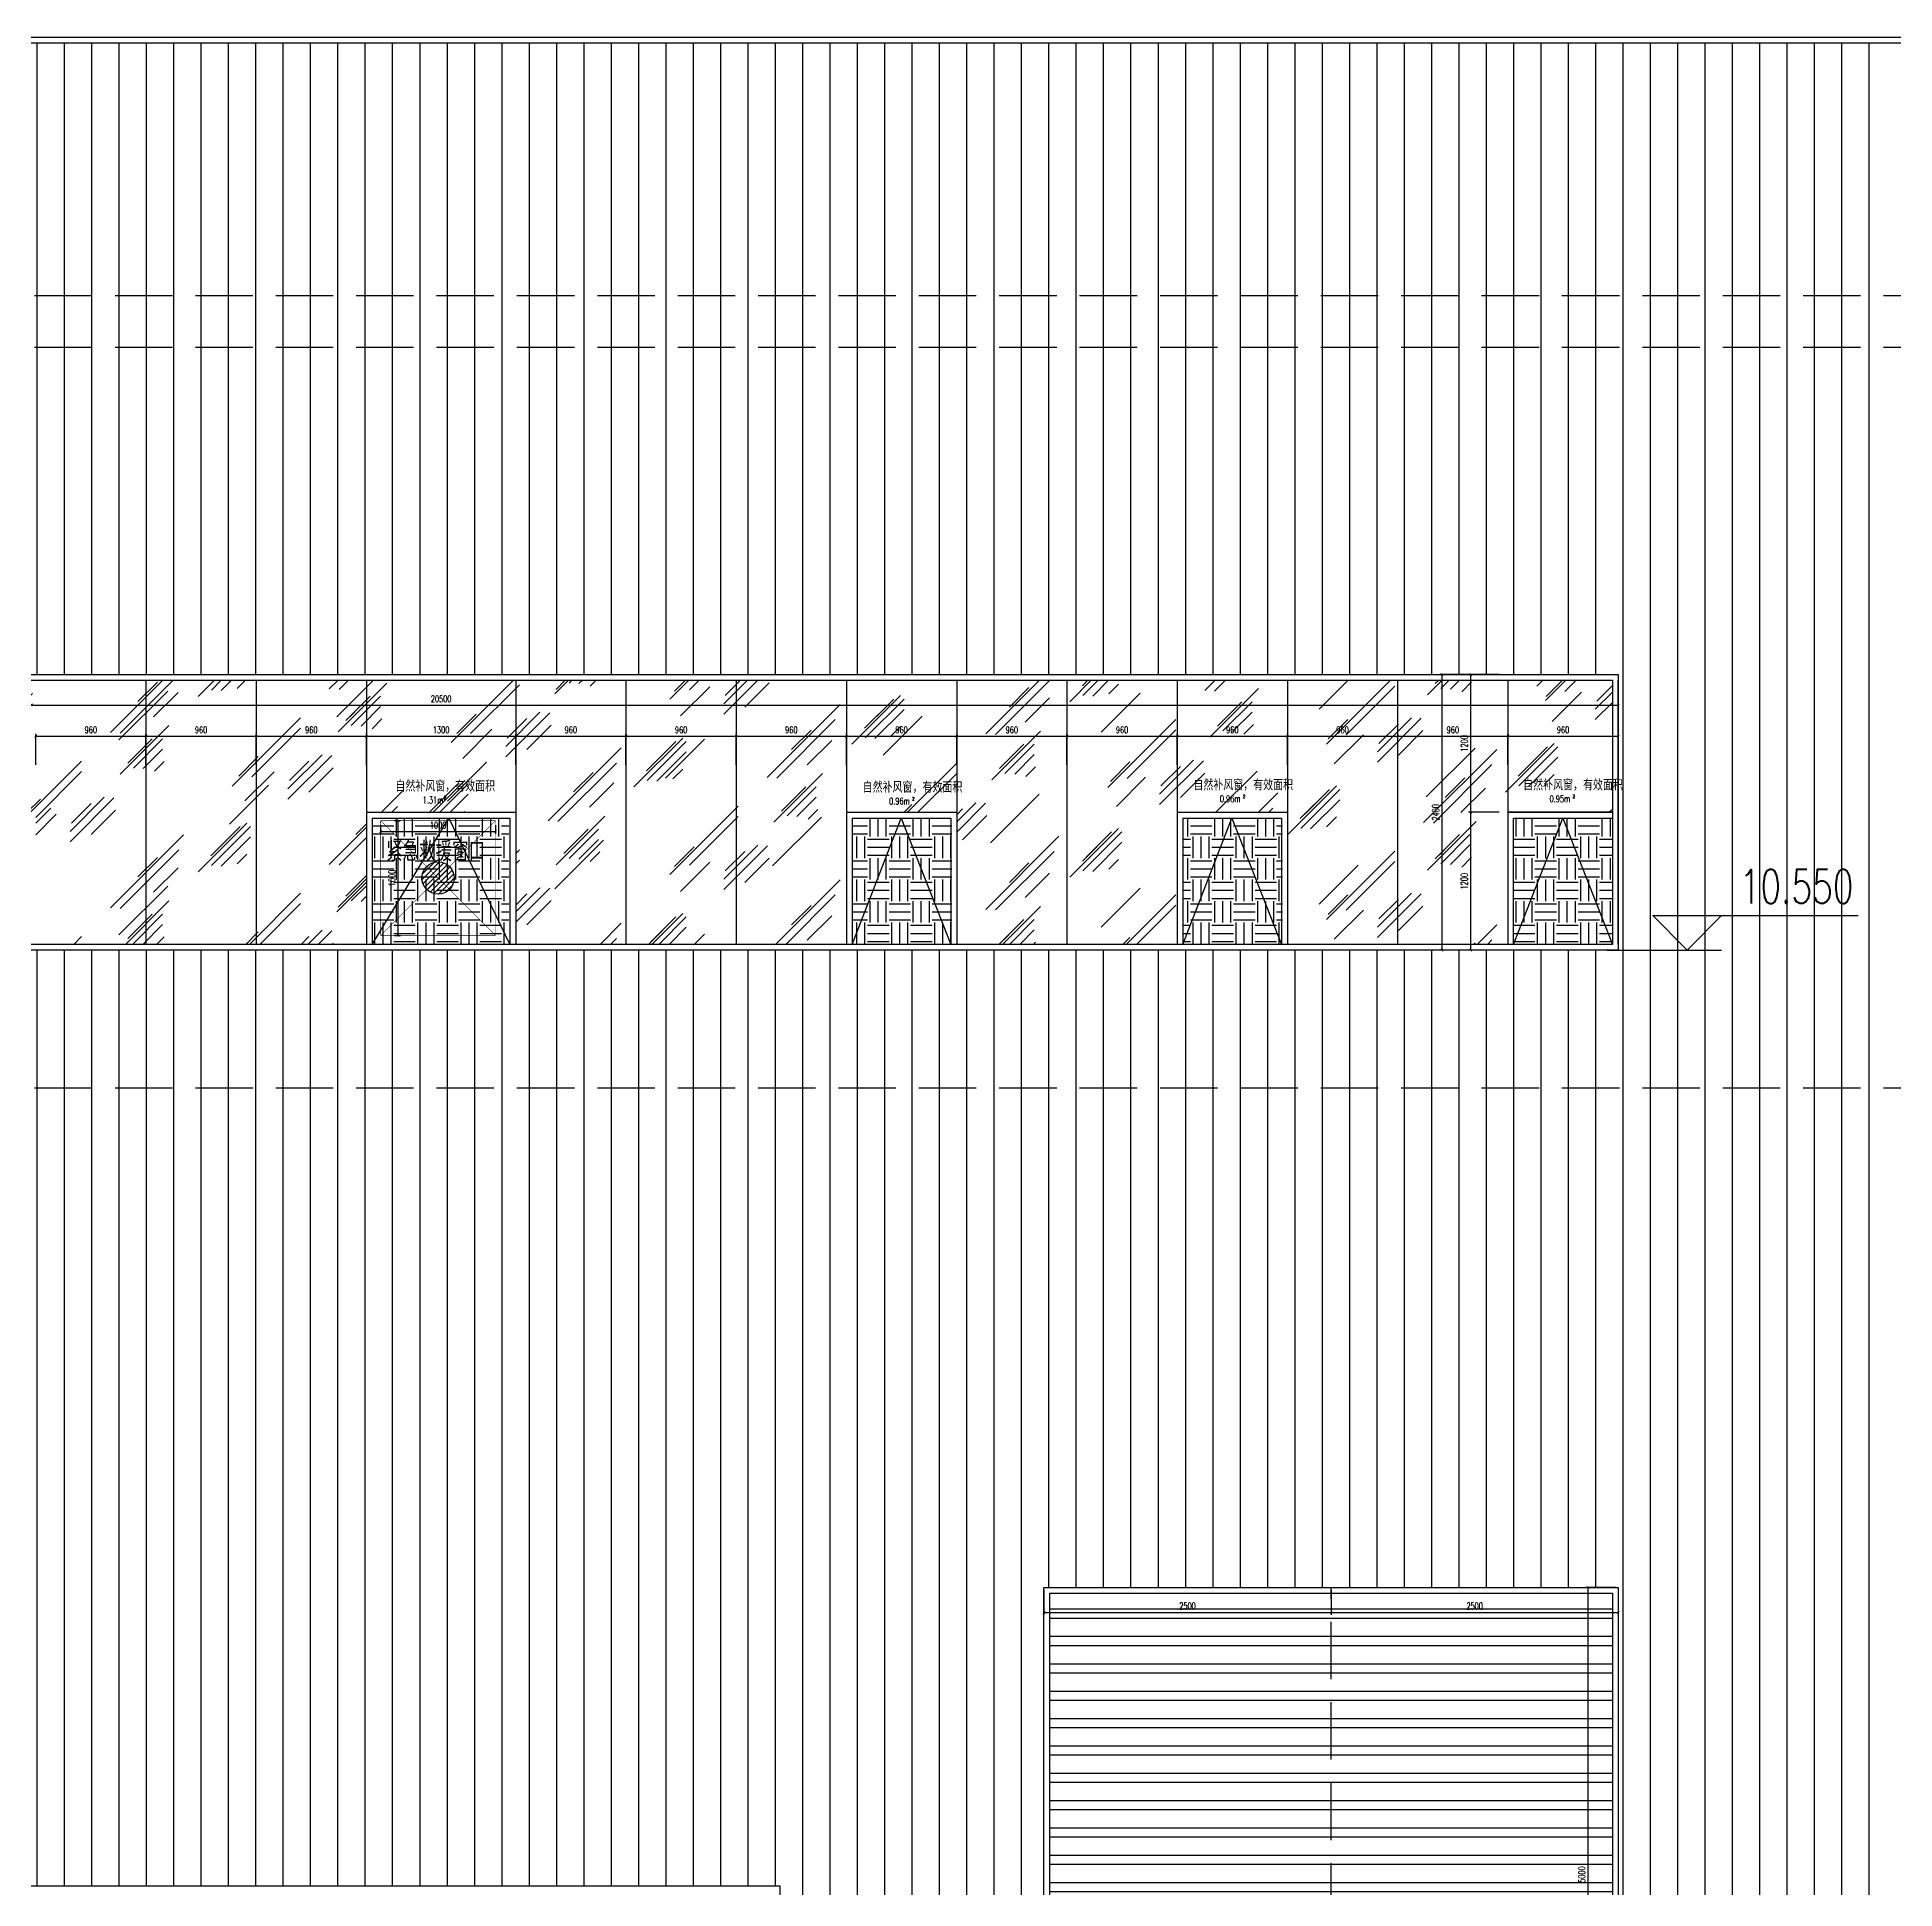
# Model space of a CAD drawing. Extents: x -2377130 to 293730, y -2 to 754590.
# Drawn here: x -203066 to -186890, y 519612 to 535737 of the extents above; entities that cross this region are included whole.
import ezdxf

# ---------------------------------------------------------------- set-up
doc = ezdxf.new("R2010")
doc.units = 0
doc.header["$LTSCALE"] = 1000
doc.header["$MEASUREMENT"] = 0
for name, pattern in [('__DASH', [0.35, 0.25, -0.1]), ('DASH', [0.35, 0.25, -0.1]), ('DOTE', [2.42, 2, -0.2, 0.02, -0.2])]:
    doc.linetypes.add(name, pattern=pattern)
doc.layers.get('Defpoints').update_dxf_attribs({"color": 210})
for name, color, linetype in [('A-AXIS-DOTE', 14, 'DOTE'), ('A-HATCH-2', 251, 'Continuous'), ('A-LIN-V', 9, 'Continuous'), ('A-WINDOW', 140, 'Continuous'), ('A-云线', 50, 'Continuous'), ('A-门窗表显示尺寸', 160, 'Continuous'), ('DIM_ELEV', 3, 'Continuous'), ('PUB_TEXT', 7, 'Continuous'), ('SPACE_HATCH', 8, 'Continuous'), ('参考线', 8, 'Continuous')]:
    doc.layers.add(name, color=color, linetype=linetype)
doc.layers.add('A-WALL-HATCH', color=8, linetype='Continuous', lineweight=13)
doc.layers.add('A-加建区域', color=47, linetype='Continuous', plot=False)
doc.styles.add('_TCH_DIM', font='SIMPLEX', dxfattribs={"bigfont": 'GBCBIG'})
doc.styles.add('_TCH_DIM_T3', font='SIMPLEX', dxfattribs={"width": 0.705882, "bigfont": 'GBCBIG'})
doc.styles.add('_TCH_SPACE', font='SIMPLEX', dxfattribs={"height": 5, "bigfont": 'GBCBIG'})
doc.styles.add('A-DIM_T3', font='SIMPLEX', dxfattribs={"width": 0.705882, "bigfont": 'GBCBIG'})
doc.styles.add('STYLE1', font='')
doc.styles.get('STYLE1').set_extended_font_data('SimSun')
doc.dimstyles.new('_TCH_ARCH&&20', dxfattribs={"dimtxt": 59.5, "dimasz": 20, "dimexe": 20, "dimexo": 20, "dimgap": 25.25, "dimtad": 1, "dimdec": 0, "dimzin": 0, "dimdsep": 46, "dimtxsty": '_TCH_DIM_T3', "dimblk": 'ARCHTICK', "dimcen": 0.09, "dimclrt": 7, "dimazin": 2, "dimtfac": 1, "dimtdec": 0, "dimtix": 1, "dimtmove": 2, "dimatfit": 3, "dimfxl": 0, "dimtolj": 1, "dimtzin": 0, "dimarcsym": 0})
doc.dimstyles.new('A-DIM&&20', dxfattribs={"dimtxt": 59.5, "dimasz": 20, "dimexe": 20, "dimexo": 20, "dimgap": 25.25, "dimtad": 1, "dimdec": 0, "dimzin": 0, "dimdsep": 46, "dimtxsty": 'A-DIM_T3', "dimblk": 'ARCHTICK', "dimcen": 0.09, "dimclrt": 7, "dimazin": 2, "dimtfac": 1, "dimtdec": 0, "dimtix": 1, "dimtmove": 2, "dimatfit": 3, "dimfxl": 0, "dimtolj": 1, "dimtzin": 0, "dimarcsym": 0})
pattern_1 = [(0, (-298398.66, 10550), (187.5, 187.5), [187.5, -187.5]), (0, (-298398.66, 10620.31), (187.5, 187.5), [187.5, -187.5]), (0, (-298398.66, 10690.63), (187.5, 187.5), [187.5, -187.5]), (90, (-298375.23, 10714.06), (-187.5, 187.5), [187.5, -187.5]), (90, (-298304.91, 10714.06), (-187.5, 187.5), [187.5, -187.5]), (90, (-298234.6, 10714.06), (-187.5, 187.5), [187.5, -187.5])]

# ---------------------------------------------------------------- blocks, each defined once
blk = doc.blocks.new('_ArchTick')
at = {"color": 0, "linetype": 'ByBlock', "const_width": 0.4}
blk.add_lwpolyline([(-0.5, -0.5), (0.5, 0.5)], dxfattribs=at)
blk = doc.blocks.new('*D1170')
at = {"layer": 'A-门窗表显示尺寸', "color": 0, "lineweight": -2}
for p, q in [((-191799, 522217), (-191799, 522000)), ((-189299, 522217), (-189299, 522000)), ((-191799, 522020), (-189299, 522020))]:
    blk.add_line(p, q, dxfattribs=at)
at = {"layer": 'Defpoints', "color": 0}
for p in [(-191799, 522237), (-189299, 522237), (-189299, 522020)]:
    blk.add_point(p, dxfattribs=at)
at = {"layer": 'A-门窗表显示尺寸', "color": 0, "lineweight": -2, "xscale": 20, "yscale": 20, "zscale": 20, "rotation": 180}
blk.add_blockref('_ArchTick', (-191799, 522020), dxfattribs=at)
at = {"layer": 'A-门窗表显示尺寸', "color": 0, "lineweight": -2, "xscale": 20, "yscale": 20, "zscale": 20}
blk.add_blockref('_ArchTick', (-189299, 522020), dxfattribs=at)
at = {"layer": 'A-门窗表显示尺寸', "color": 7, "insert": (-190549, 522075), "char_height": 59.5, "attachment_point": 5, "style": 'A-DIM_T3'}
blk.add_mtext('\\A1;2500', dxfattribs=at)
blk = doc.blocks.new('*D1171')
at = {"layer": 'A-门窗表显示尺寸', "color": 0, "lineweight": -2}
for p, q in [((-194299, 522217), (-194299, 522000)), ((-191799, 522217), (-191799, 522000)), ((-194299, 522020), (-191799, 522020))]:
    blk.add_line(p, q, dxfattribs=at)
at = {"layer": 'Defpoints', "color": 0}
for p in [(-194299, 522237), (-191799, 522237), (-191799, 522020)]:
    blk.add_point(p, dxfattribs=at)
at = {"layer": 'A-门窗表显示尺寸', "color": 0, "lineweight": -2, "xscale": 20, "yscale": 20, "zscale": 20, "rotation": 180}
blk.add_blockref('_ArchTick', (-194299, 522020), dxfattribs=at)
at = {"layer": 'A-门窗表显示尺寸', "color": 0, "lineweight": -2, "xscale": 20, "yscale": 20, "zscale": 20}
blk.add_blockref('_ArchTick', (-191799, 522020), dxfattribs=at)
at = {"layer": 'A-门窗表显示尺寸', "color": 7, "insert": (-193049, 522075), "char_height": 59.5, "attachment_point": 5, "style": 'A-DIM_T3'}
blk.add_mtext('\\A1;2500', dxfattribs=at)
blk = doc.blocks.new('*D1172')
at = {"layer": 'A-门窗表显示尺寸', "color": 0, "lineweight": -2}
for p, q in [((-189319, 522237), (-189580, 522237)), ((-189560, 517237), (-189560, 522237)), ((-189319, 517237), (-189580, 517237))]:
    blk.add_line(p, q, dxfattribs=at)
at = {"layer": 'Defpoints', "color": 0}
for p in [(-189560, 522237), (-189299, 522237), (-189299, 517237)]:
    blk.add_point(p, dxfattribs=at)
at = {"layer": 'A-门窗表显示尺寸', "color": 0, "lineweight": -2, "xscale": 20, "yscale": 20, "zscale": 20}
for p, rotation in [((-189560, 522237), 90), ((-189560, 517237), 270)]:
    blk.add_blockref('_ArchTick', p, dxfattribs=dict(at, rotation=rotation))
at = {"layer": 'A-门窗表显示尺寸', "color": 7, "insert": (-189615, 519737), "char_height": 59.5, "attachment_point": 5, "rotation": 90, "style": 'A-DIM_T3'}
blk.add_mtext('\\A1;5000', dxfattribs=at)
blk = doc.blocks.new('*D388')
at = {"layer": 'A-加建区域', "color": 0, "lineweight": -2}
for p, q in [((-213333, 538419), (-213333, 538345)), ((-213333, 538365), (-212333, 538365)), ((-212333, 538419), (-212333, 538345))]:
    blk.add_line(p, q, dxfattribs=at)
at = {"layer": 'Defpoints', "color": 0}
for p in [(-213333, 538439), (-212333, 538439), (-212333, 538365)]:
    blk.add_point(p, dxfattribs=at)
at = {"layer": 'A-加建区域', "color": 0, "lineweight": -2, "xscale": 20, "yscale": 20, "zscale": 20, "rotation": 180}
blk.add_blockref('_ArchTick', (-213333, 538365), dxfattribs=at)
at = {"layer": 'A-加建区域', "color": 0, "lineweight": -2, "xscale": 20, "yscale": 20, "zscale": 20}
blk.add_blockref('_ArchTick', (-212333, 538365), dxfattribs=at)
at = {"layer": 'A-加建区域', "color": 7, "insert": (-212833, 538420), "char_height": 59.5, "attachment_point": 5, "style": '_TCH_DIM_T3'}
blk.add_mtext('\\A1;1000', dxfattribs=at)
blk = doc.blocks.new('*D389')
at = {"layer": 'A-加建区域', "color": 0, "lineweight": -2}
for p, q in [((-213211, 538460), (-213160, 538460)), ((-213180, 537460), (-213180, 538460)), ((-213211, 537460), (-213160, 537460))]:
    blk.add_line(p, q, dxfattribs=at)
at = {"layer": 'Defpoints', "color": 0}
for p in [(-213231, 538460), (-213180, 538460), (-213231, 537460)]:
    blk.add_point(p, dxfattribs=at)
at = {"layer": 'A-加建区域', "color": 0, "lineweight": -2, "xscale": 20, "yscale": 20, "zscale": 20}
for p, rotation in [((-213180, 538460), 90), ((-213180, 537460), 270)]:
    blk.add_blockref('_ArchTick', p, dxfattribs=dict(at, rotation=rotation))
at = {"layer": 'A-加建区域', "color": 7, "insert": (-213235, 537960), "char_height": 59.5, "attachment_point": 5, "rotation": 90, "style": '_TCH_DIM_T3'}
blk.add_mtext('\\A1;1000', dxfattribs=at)
blk = doc.blocks.new('*D1356')
at = {"layer": 'A-门窗表显示尺寸', "color": 0, "lineweight": -2}
for p, q in [((-209799, 529673), (-209799, 529940)), ((-209799, 529920), (-189299, 529920)), ((-189299, 529673), (-189299, 529940))]:
    blk.add_line(p, q, dxfattribs=at)
at = {"layer": 'Defpoints', "color": 0}
for p in [(-189299, 529920), (-209799, 529653), (-189299, 529653)]:
    blk.add_point(p, dxfattribs=at)
at = {"layer": 'A-门窗表显示尺寸', "color": 0, "lineweight": -2, "xscale": 20, "yscale": 20, "zscale": 20, "rotation": 180}
blk.add_blockref('_ArchTick', (-209799, 529920), dxfattribs=at)
at = {"layer": 'A-门窗表显示尺寸', "color": 0, "lineweight": -2, "xscale": 20, "yscale": 20, "zscale": 20}
blk.add_blockref('_ArchTick', (-189299, 529920), dxfattribs=at)
at = {"layer": 'A-门窗表显示尺寸', "color": 7, "insert": (-199549, 529975), "char_height": 59.5, "attachment_point": 5, "style": 'A-DIM_T3'}
blk.add_mtext('\\A1;20500', dxfattribs=at)
blk = doc.blocks.new('*D1357')
at = {"layer": 'A-门窗表显示尺寸', "color": 0, "lineweight": -2}
for p, q in [((-190586, 530187), (-190853, 530187)), ((-190833, 527787), (-190833, 530187)), ((-190586, 527787), (-190853, 527787))]:
    blk.add_line(p, q, dxfattribs=at)
at = {"layer": 'Defpoints', "color": 0}
for p in [(-190833, 530187), (-190566, 530187), (-190566, 527787)]:
    blk.add_point(p, dxfattribs=at)
at = {"layer": 'A-门窗表显示尺寸', "color": 0, "lineweight": -2, "xscale": 20, "yscale": 20, "zscale": 20}
for p, rotation in [((-190833, 530187), 90), ((-190833, 527787), 270)]:
    blk.add_blockref('_ArchTick', p, dxfattribs=dict(at, rotation=rotation))
at = {"layer": 'A-门窗表显示尺寸', "color": 7, "insert": (-190888, 528987), "char_height": 59.5, "attachment_point": 5, "rotation": 90, "style": 'A-DIM_T3'}
blk.add_mtext('\\A1;2400', dxfattribs=at)
blk = doc.blocks.new('*D1358')
at = {"layer": 'A-门窗表显示尺寸', "color": 0, "lineweight": -2}
for p, q in [((-190259, 529400), (-190259, 529670)), ((-190259, 529650), (-189299, 529650)), ((-189299, 529400), (-189299, 529670))]:
    blk.add_line(p, q, dxfattribs=at)
at = {"layer": 'Defpoints', "color": 0}
for p in [(-189299, 529650), (-190259, 529380), (-189299, 529380)]:
    blk.add_point(p, dxfattribs=at)
at = {"layer": 'A-门窗表显示尺寸', "color": 0, "lineweight": -2, "xscale": 20, "yscale": 20, "zscale": 20, "rotation": 180}
blk.add_blockref('_ArchTick', (-190259, 529650), dxfattribs=at)
at = {"layer": 'A-门窗表显示尺寸', "color": 0, "lineweight": -2, "xscale": 20, "yscale": 20, "zscale": 20}
blk.add_blockref('_ArchTick', (-189299, 529650), dxfattribs=at)
at = {"layer": 'A-门窗表显示尺寸', "color": 7, "insert": (-189779, 529705), "char_height": 59.5, "attachment_point": 5, "style": 'A-DIM_T3'}
blk.add_mtext('\\A1;960', dxfattribs=at)
blk = doc.blocks.new('*D1359')
at = {"layer": 'A-门窗表显示尺寸', "color": 0, "lineweight": -2}
for p, q in [((-191219, 529400), (-191219, 529670)), ((-191219, 529650), (-190259, 529650)), ((-190259, 529400), (-190259, 529670))]:
    blk.add_line(p, q, dxfattribs=at)
at = {"layer": 'Defpoints', "color": 0}
for p in [(-190259, 529650), (-191219, 529380), (-190259, 529380)]:
    blk.add_point(p, dxfattribs=at)
at = {"layer": 'A-门窗表显示尺寸', "color": 0, "lineweight": -2, "xscale": 20, "yscale": 20, "zscale": 20, "rotation": 180}
blk.add_blockref('_ArchTick', (-191219, 529650), dxfattribs=at)
at = {"layer": 'A-门窗表显示尺寸', "color": 0, "lineweight": -2, "xscale": 20, "yscale": 20, "zscale": 20}
blk.add_blockref('_ArchTick', (-190259, 529650), dxfattribs=at)
at = {"layer": 'A-门窗表显示尺寸', "color": 7, "insert": (-190739, 529705), "char_height": 59.5, "attachment_point": 5, "style": 'A-DIM_T3'}
blk.add_mtext('\\A1;960', dxfattribs=at)
blk = doc.blocks.new('*D1372')
at = {"layer": 'A-门窗表显示尺寸', "color": 0, "lineweight": -2}
for p, q in [((-192179, 529400), (-192179, 529670)), ((-192179, 529650), (-191219, 529650)), ((-191219, 529400), (-191219, 529670))]:
    blk.add_line(p, q, dxfattribs=at)
at = {"layer": 'Defpoints', "color": 0}
for p in [(-191219, 529650), (-192179, 529380), (-191219, 529380)]:
    blk.add_point(p, dxfattribs=at)
at = {"layer": 'A-门窗表显示尺寸', "color": 0, "lineweight": -2, "xscale": 20, "yscale": 20, "zscale": 20, "rotation": 180}
blk.add_blockref('_ArchTick', (-192179, 529650), dxfattribs=at)
at = {"layer": 'A-门窗表显示尺寸', "color": 0, "lineweight": -2, "xscale": 20, "yscale": 20, "zscale": 20}
blk.add_blockref('_ArchTick', (-191219, 529650), dxfattribs=at)
at = {"layer": 'A-门窗表显示尺寸', "color": 7, "insert": (-191699, 529705), "char_height": 59.5, "attachment_point": 5, "style": 'A-DIM_T3'}
blk.add_mtext('\\A1;960', dxfattribs=at)
blk = doc.blocks.new('*D1373')
at = {"layer": 'A-门窗表显示尺寸', "color": 0, "lineweight": -2}
for p, q in [((-193139, 529400), (-193139, 529670)), ((-193139, 529650), (-192179, 529650)), ((-192179, 529400), (-192179, 529670))]:
    blk.add_line(p, q, dxfattribs=at)
at = {"layer": 'Defpoints', "color": 0}
for p in [(-192179, 529650), (-193139, 529380), (-192179, 529380)]:
    blk.add_point(p, dxfattribs=at)
at = {"layer": 'A-门窗表显示尺寸', "color": 0, "lineweight": -2, "xscale": 20, "yscale": 20, "zscale": 20, "rotation": 180}
blk.add_blockref('_ArchTick', (-193139, 529650), dxfattribs=at)
at = {"layer": 'A-门窗表显示尺寸', "color": 0, "lineweight": -2, "xscale": 20, "yscale": 20, "zscale": 20}
blk.add_blockref('_ArchTick', (-192179, 529650), dxfattribs=at)
at = {"layer": 'A-门窗表显示尺寸', "color": 7, "insert": (-192659, 529705), "char_height": 59.5, "attachment_point": 5, "style": 'A-DIM_T3'}
blk.add_mtext('\\A1;960', dxfattribs=at)
blk = doc.blocks.new('*D1374')
at = {"layer": 'A-门窗表显示尺寸', "color": 0, "lineweight": -2}
for p, q in [((-194099, 529400), (-194099, 529670)), ((-194099, 529650), (-193139, 529650)), ((-193139, 529400), (-193139, 529670))]:
    blk.add_line(p, q, dxfattribs=at)
at = {"layer": 'Defpoints', "color": 0}
for p in [(-193139, 529650), (-194099, 529380), (-193139, 529380)]:
    blk.add_point(p, dxfattribs=at)
at = {"layer": 'A-门窗表显示尺寸', "color": 0, "lineweight": -2, "xscale": 20, "yscale": 20, "zscale": 20, "rotation": 180}
blk.add_blockref('_ArchTick', (-194099, 529650), dxfattribs=at)
at = {"layer": 'A-门窗表显示尺寸', "color": 0, "lineweight": -2, "xscale": 20, "yscale": 20, "zscale": 20}
blk.add_blockref('_ArchTick', (-193139, 529650), dxfattribs=at)
at = {"layer": 'A-门窗表显示尺寸', "color": 7, "insert": (-193619, 529705), "char_height": 59.5, "attachment_point": 5, "style": 'A-DIM_T3'}
blk.add_mtext('\\A1;960', dxfattribs=at)
blk = doc.blocks.new('*D1375')
at = {"layer": 'A-门窗表显示尺寸', "color": 0, "lineweight": -2}
for p, q in [((-195059, 529400), (-195059, 529670)), ((-195059, 529650), (-194099, 529650)), ((-194099, 529400), (-194099, 529670))]:
    blk.add_line(p, q, dxfattribs=at)
at = {"layer": 'Defpoints', "color": 0}
for p in [(-194099, 529650), (-195059, 529380), (-194099, 529380)]:
    blk.add_point(p, dxfattribs=at)
at = {"layer": 'A-门窗表显示尺寸', "color": 0, "lineweight": -2, "xscale": 20, "yscale": 20, "zscale": 20, "rotation": 180}
blk.add_blockref('_ArchTick', (-195059, 529650), dxfattribs=at)
at = {"layer": 'A-门窗表显示尺寸', "color": 0, "lineweight": -2, "xscale": 20, "yscale": 20, "zscale": 20}
blk.add_blockref('_ArchTick', (-194099, 529650), dxfattribs=at)
at = {"layer": 'A-门窗表显示尺寸', "color": 7, "insert": (-194579, 529705), "char_height": 59.5, "attachment_point": 5, "style": 'A-DIM_T3'}
blk.add_mtext('\\A1;960', dxfattribs=at)
blk = doc.blocks.new('*D1376')
at = {"layer": 'A-门窗表显示尺寸', "color": 0, "lineweight": -2}
for p, q in [((-196019, 529400), (-196019, 529670)), ((-196019, 529650), (-195059, 529650)), ((-195059, 529400), (-195059, 529670))]:
    blk.add_line(p, q, dxfattribs=at)
at = {"layer": 'Defpoints', "color": 0}
for p in [(-195059, 529650), (-196019, 529380), (-195059, 529380)]:
    blk.add_point(p, dxfattribs=at)
at = {"layer": 'A-门窗表显示尺寸', "color": 0, "lineweight": -2, "xscale": 20, "yscale": 20, "zscale": 20, "rotation": 180}
blk.add_blockref('_ArchTick', (-196019, 529650), dxfattribs=at)
at = {"layer": 'A-门窗表显示尺寸', "color": 0, "lineweight": -2, "xscale": 20, "yscale": 20, "zscale": 20}
blk.add_blockref('_ArchTick', (-195059, 529650), dxfattribs=at)
at = {"layer": 'A-门窗表显示尺寸', "color": 7, "insert": (-195539, 529705), "char_height": 59.5, "attachment_point": 5, "style": 'A-DIM_T3'}
blk.add_mtext('\\A1;960', dxfattribs=at)
blk = doc.blocks.new('*D1377')
at = {"layer": 'A-门窗表显示尺寸', "color": 0, "lineweight": -2}
for p, q in [((-196979, 529400), (-196979, 529670)), ((-196979, 529650), (-196019, 529650)), ((-196019, 529400), (-196019, 529670))]:
    blk.add_line(p, q, dxfattribs=at)
at = {"layer": 'Defpoints', "color": 0}
for p in [(-196019, 529650), (-196979, 529380), (-196019, 529380)]:
    blk.add_point(p, dxfattribs=at)
at = {"layer": 'A-门窗表显示尺寸', "color": 0, "lineweight": -2, "xscale": 20, "yscale": 20, "zscale": 20, "rotation": 180}
blk.add_blockref('_ArchTick', (-196979, 529650), dxfattribs=at)
at = {"layer": 'A-门窗表显示尺寸', "color": 0, "lineweight": -2, "xscale": 20, "yscale": 20, "zscale": 20}
blk.add_blockref('_ArchTick', (-196019, 529650), dxfattribs=at)
at = {"layer": 'A-门窗表显示尺寸', "color": 7, "insert": (-196499, 529705), "char_height": 59.5, "attachment_point": 5, "style": 'A-DIM_T3'}
blk.add_mtext('\\A1;960', dxfattribs=at)
blk = doc.blocks.new('*D1378')
at = {"layer": 'A-门窗表显示尺寸', "color": 0, "lineweight": -2}
for p, q in [((-197939, 529400), (-197939, 529670)), ((-197939, 529650), (-196979, 529650)), ((-196979, 529400), (-196979, 529670))]:
    blk.add_line(p, q, dxfattribs=at)
at = {"layer": 'Defpoints', "color": 0}
for p in [(-196979, 529650), (-197939, 529380), (-196979, 529380)]:
    blk.add_point(p, dxfattribs=at)
at = {"layer": 'A-门窗表显示尺寸', "color": 0, "lineweight": -2, "xscale": 20, "yscale": 20, "zscale": 20, "rotation": 180}
blk.add_blockref('_ArchTick', (-197939, 529650), dxfattribs=at)
at = {"layer": 'A-门窗表显示尺寸', "color": 0, "lineweight": -2, "xscale": 20, "yscale": 20, "zscale": 20}
blk.add_blockref('_ArchTick', (-196979, 529650), dxfattribs=at)
at = {"layer": 'A-门窗表显示尺寸', "color": 7, "insert": (-197459, 529705), "char_height": 59.5, "attachment_point": 5, "style": 'A-DIM_T3'}
blk.add_mtext('\\A1;960', dxfattribs=at)
blk = doc.blocks.new('*D1379')
at = {"layer": 'A-门窗表显示尺寸', "color": 0, "lineweight": -2}
for p, q in [((-198899, 529400), (-198899, 529670)), ((-198899, 529650), (-197939, 529650)), ((-197939, 529400), (-197939, 529670))]:
    blk.add_line(p, q, dxfattribs=at)
at = {"layer": 'Defpoints', "color": 0}
for p in [(-197939, 529650), (-198899, 529380), (-197939, 529380)]:
    blk.add_point(p, dxfattribs=at)
at = {"layer": 'A-门窗表显示尺寸', "color": 0, "lineweight": -2, "xscale": 20, "yscale": 20, "zscale": 20, "rotation": 180}
blk.add_blockref('_ArchTick', (-198899, 529650), dxfattribs=at)
at = {"layer": 'A-门窗表显示尺寸', "color": 0, "lineweight": -2, "xscale": 20, "yscale": 20, "zscale": 20}
blk.add_blockref('_ArchTick', (-197939, 529650), dxfattribs=at)
at = {"layer": 'A-门窗表显示尺寸', "color": 7, "insert": (-198419, 529705), "char_height": 59.5, "attachment_point": 5, "style": 'A-DIM_T3'}
blk.add_mtext('\\A1;960', dxfattribs=at)
blk = doc.blocks.new('*D1380')
at = {"layer": 'A-门窗表显示尺寸', "color": 0, "lineweight": -2}
for p, q in [((-200199, 529400), (-200199, 529670)), ((-200199, 529650), (-198899, 529650)), ((-198899, 529400), (-198899, 529670))]:
    blk.add_line(p, q, dxfattribs=at)
at = {"layer": 'Defpoints', "color": 0}
for p in [(-198899, 529650), (-200199, 529380), (-198899, 529380)]:
    blk.add_point(p, dxfattribs=at)
at = {"layer": 'A-门窗表显示尺寸', "color": 0, "lineweight": -2, "xscale": 20, "yscale": 20, "zscale": 20, "rotation": 180}
blk.add_blockref('_ArchTick', (-200199, 529650), dxfattribs=at)
at = {"layer": 'A-门窗表显示尺寸', "color": 0, "lineweight": -2, "xscale": 20, "yscale": 20, "zscale": 20}
blk.add_blockref('_ArchTick', (-198899, 529650), dxfattribs=at)
at = {"layer": 'A-门窗表显示尺寸', "color": 7, "insert": (-199549, 529705), "char_height": 59.5, "attachment_point": 5, "style": 'A-DIM_T3'}
blk.add_mtext('\\A1;1300', dxfattribs=at)
blk = doc.blocks.new('*D1363')
at = {"layer": 'A-门窗表显示尺寸', "color": 0, "lineweight": -2}
for p, q in [((-201159, 529400), (-201159, 529670)), ((-201159, 529650), (-200199, 529650)), ((-200199, 529400), (-200199, 529670))]:
    blk.add_line(p, q, dxfattribs=at)
at = {"layer": 'Defpoints', "color": 0}
for p in [(-200199, 529650), (-201159, 529380), (-200199, 529380)]:
    blk.add_point(p, dxfattribs=at)
at = {"layer": 'A-门窗表显示尺寸', "color": 0, "lineweight": -2, "xscale": 20, "yscale": 20, "zscale": 20, "rotation": 180}
blk.add_blockref('_ArchTick', (-201159, 529650), dxfattribs=at)
at = {"layer": 'A-门窗表显示尺寸', "color": 0, "lineweight": -2, "xscale": 20, "yscale": 20, "zscale": 20}
blk.add_blockref('_ArchTick', (-200199, 529650), dxfattribs=at)
at = {"layer": 'A-门窗表显示尺寸', "color": 7, "insert": (-200679, 529705), "char_height": 59.5, "attachment_point": 5, "style": 'A-DIM_T3'}
blk.add_mtext('\\A1;960', dxfattribs=at)
blk = doc.blocks.new('*D1364')
at = {"layer": 'A-门窗表显示尺寸', "color": 0, "lineweight": -2}
for p, q in [((-202119, 529400), (-202119, 529670)), ((-202119, 529650), (-201159, 529650)), ((-201159, 529400), (-201159, 529670))]:
    blk.add_line(p, q, dxfattribs=at)
at = {"layer": 'Defpoints', "color": 0}
for p in [(-201159, 529650), (-202119, 529380), (-201159, 529380)]:
    blk.add_point(p, dxfattribs=at)
at = {"layer": 'A-门窗表显示尺寸', "color": 0, "lineweight": -2, "xscale": 20, "yscale": 20, "zscale": 20, "rotation": 180}
blk.add_blockref('_ArchTick', (-202119, 529650), dxfattribs=at)
at = {"layer": 'A-门窗表显示尺寸', "color": 0, "lineweight": -2, "xscale": 20, "yscale": 20, "zscale": 20}
blk.add_blockref('_ArchTick', (-201159, 529650), dxfattribs=at)
at = {"layer": 'A-门窗表显示尺寸', "color": 7, "insert": (-201639, 529705), "char_height": 59.5, "attachment_point": 5, "style": 'A-DIM_T3'}
blk.add_mtext('\\A1;960', dxfattribs=at)
blk = doc.blocks.new('*D1365')
at = {"layer": 'A-门窗表显示尺寸', "color": 0, "lineweight": -2}
for p, q in [((-203079, 529400), (-203079, 529670)), ((-203079, 529650), (-202119, 529650)), ((-202119, 529400), (-202119, 529670))]:
    blk.add_line(p, q, dxfattribs=at)
at = {"layer": 'Defpoints', "color": 0}
for p in [(-202119, 529650), (-203079, 529380), (-202119, 529380)]:
    blk.add_point(p, dxfattribs=at)
at = {"layer": 'A-门窗表显示尺寸', "color": 0, "lineweight": -2, "xscale": 20, "yscale": 20, "zscale": 20, "rotation": 180}
blk.add_blockref('_ArchTick', (-203079, 529650), dxfattribs=at)
at = {"layer": 'A-门窗表显示尺寸', "color": 0, "lineweight": -2, "xscale": 20, "yscale": 20, "zscale": 20}
blk.add_blockref('_ArchTick', (-202119, 529650), dxfattribs=at)
at = {"layer": 'A-门窗表显示尺寸', "color": 7, "insert": (-202599, 529705), "char_height": 59.5, "attachment_point": 5, "style": 'A-DIM_T3'}
blk.add_mtext('\\A1;960', dxfattribs=at)
blk = doc.blocks.new('*D1361')
at = {"layer": 'A-门窗表显示尺寸', "color": 0, "lineweight": -2}
for p, q in [((-190336, 528987), (-190603, 528987)), ((-190583, 527787), (-190583, 528987)), ((-190336, 527787), (-190603, 527787))]:
    blk.add_line(p, q, dxfattribs=at)
at = {"layer": 'Defpoints', "color": 0}
for p in [(-190583, 528987), (-190316, 528987), (-190316, 527787)]:
    blk.add_point(p, dxfattribs=at)
at = {"layer": 'A-门窗表显示尺寸', "color": 0, "lineweight": -2, "xscale": 20, "yscale": 20, "zscale": 20}
for p, rotation in [((-190583, 528987), 90), ((-190583, 527787), 270)]:
    blk.add_blockref('_ArchTick', p, dxfattribs=dict(at, rotation=rotation))
at = {"layer": 'A-门窗表显示尺寸', "color": 7, "insert": (-190638, 528387), "char_height": 59.5, "attachment_point": 5, "rotation": 90, "style": 'A-DIM_T3'}
blk.add_mtext('\\A1;1200', dxfattribs=at)
blk = doc.blocks.new('*D1362')
at = {"layer": 'A-门窗表显示尺寸', "color": 0, "lineweight": -2}
for p, q in [((-190336, 530187), (-190603, 530187)), ((-190583, 528987), (-190583, 530187)), ((-190336, 528987), (-190603, 528987))]:
    blk.add_line(p, q, dxfattribs=at)
at = {"layer": 'Defpoints', "color": 0}
for p in [(-190583, 530187), (-190316, 530187), (-190316, 528987)]:
    blk.add_point(p, dxfattribs=at)
at = {"layer": 'A-门窗表显示尺寸', "color": 0, "lineweight": -2, "xscale": 20, "yscale": 20, "zscale": 20}
for p, rotation in [((-190583, 530187), 90), ((-190583, 528987), 270)]:
    blk.add_blockref('_ArchTick', p, dxfattribs=dict(at, rotation=rotation))
at = {"layer": 'A-门窗表显示尺寸', "color": 7, "insert": (-190638, 529587), "char_height": 59.5, "attachment_point": 5, "rotation": 90, "style": 'A-DIM_T3'}
blk.add_mtext('\\A1;1200', dxfattribs=at)
blk = doc.blocks.new('w432432')
at = {"layer": 'A-加建区域'}
h = blk.add_hatch(dxfattribs=at)
h.set_pattern_fill('ANSI31', color=256, scale=20)
h.set_pattern_definition([(45, (-1625650.35, -1064386.833), (-22.4506403, 22.4506403), [])])
edge = h.paths.add_edge_path()
edge.add_arc((-212832.6, 537960), 140.7, 0, 360)
at = {"layer": 'A-加建区域', "linetype": 'DASH', "const_width": 5}
blk.add_lwpolyline([(-213332.6, 538460), (-212332.6, 538460), (-212332.6, 537460), (-213332.6, 537460)], close=True, dxfattribs=at)
for points in [[(-213332.6, 538460), (-212332.6, 537460)], [(-212332.6, 538460), (-213332.6, 537460)]]:
    blk.add_lwpolyline(points, dxfattribs=at)
at = {"layer": 'A-加建区域', "ltscale": 0.5}
blk.add_circle((-212832.6, 537960), 140.7, dxfattribs=at)
at = {"layer": 'A-加建区域', "linetype": 'Continuous', "style": 'STYLE1', "width": 0.7}
blk.add_text('紧急救援窗口', height=150, dxfattribs=at).set_placement((-213284.3, 538123))
at = {"layer": 'A-加建区域'}
for p1, p2, distance, picture, middle in [((-213332.6, 538438.7), (-212332.6, 538438.7), -73.3, '*D388', (-212832.6, 538420.4)), ((-213231.4, 537460), (-213231.4, 538460), -51.4, '*D389', (-213235, 537960))]:
    dim = blk.add_aligned_dim(p1=p1, p2=p2, distance=distance, dimstyle='_TCH_ARCH&&20', dxfattribs=at)
    dim.commit()
    dim.dimension.update_dxf_attribs({"geometry": picture, "text_midpoint": middle})

msp = doc.modelspace()

# ---------------------------------------------------------------- hatches: boundary and pattern name
at = {"layer": 'A-HATCH-2'}
h = msp.add_hatch(dxfattribs=at)
h.set_pattern_fill('ANSI32', color=8, scale=50, angle=45)
h.set_pattern_definition([(180, (1449180.83, 3e-10), (-1e-14, -238.125), []), (180, (1449101.46, 79.38), (-1e-14, -238.125), [])])
h.paths.add_polyline_path([(-194249.3, 522187.5), (-189349.3, 522187.5), (-189349.3, 517287.5), (-194249.3, 517287.5)])

# ---------------------------------------------------------------- linework, layer by layer
at = {"layer": 'A-AXIS-DOTE', "color": 8, "linetype": '__DASH', "ltscale": 2}
for p, q in [((-252788.4, 535737.5), (-54309.8, 535737.5)), ((-252788.4, 533487.5), (-54309.8, 533487.5)), ((-252788.4, 533037.5), (-54309.8, 533037.5)), ((-191799.3, 517237.5), (-191799.3, 522237.5))]:
    msp.add_line(p, q, dxfattribs=at)
at = {"layer": 'A-HATCH-2', "color": 8, "linetype": 'Continuous'}
for p, q in [((-203066.3, 519637.5), (-203066.3, 535687.5)), ((-202828.2, 519637.5), (-202828.2, 535687.5)), ((-202590.1, 519637.5), (-202590.1, 535687.5)), ((-202352, 519637.5), (-202352, 535687.5)), ((-202113.8, 519637.5), (-202113.8, 535687.5)), ((-201875.7, 519637.5), (-201875.7, 535687.5)), ((-201637.6, 519637.5), (-201637.6, 535687.5)), ((-201399.5, 519637.5), (-201399.5, 535687.5)), ((-201161.3, 519637.5), (-201161.3, 535687.5)), ((-200923.2, 519637.5), (-200923.2, 535687.5)), ((-200685.1, 519637.5), (-200685.1, 535687.5)), ((-200447, 519637.5), (-200447, 535687.5)), ((-200208.8, 519637.5), (-200208.8, 535687.5)), ((-199970.7, 519637.5), (-199970.7, 535687.5)), ((-199732.6, 519637.5), (-199732.6, 535687.5)), ((-199494.5, 519637.5), (-199494.5, 535687.5)), ((-199256.3, 519637.5), (-199256.3, 535687.5)), ((-199018.2, 519637.5), (-199018.2, 535687.5)), ((-198780.1, 519637.5), (-198780.1, 535687.5)), ((-198542, 519637.5), (-198542, 535687.5)), ((-198303.8, 519637.5), (-198303.8, 535687.5)), ((-198065.7, 519637.5), (-198065.7, 535687.5)), ((-197827.6, 519637.5), (-197827.6, 535687.5)), ((-197589.5, 519637.5), (-197589.5, 535687.5)), ((-197351.3, 519637.5), (-197351.3, 535687.5)), ((-197113.2, 519637.5), (-197113.2, 535687.5)), ((-196875.1, 519637.5), (-196875.1, 535687.5)), ((-196637, 519637.5), (-196637, 535687.5)), ((-196398.8, 517237.5), (-196398.8, 535687.5)), ((-196160.7, 517237.5), (-196160.7, 535687.5)), ((-195922.6, 517237.5), (-195922.6, 535687.5)), ((-195684.5, 517237.5), (-195684.5, 535687.5)), ((-195446.3, 517237.5), (-195446.3, 535687.5)), ((-195208.2, 517237.5), (-195208.2, 535687.5)), ((-194970.1, 517237.5), (-194970.1, 535687.5)), ((-194732, 517237.5), (-194732, 535687.5)), ((-194493.8, 517237.5), (-194493.8, 535687.5)), ((-194255.7, 522237.5), (-194255.7, 535687.5)), ((-194017.6, 522237.5), (-194017.6, 535687.5)), ((-193779.5, 522237.5), (-193779.5, 535687.5)), ((-193541.3, 522237.5), (-193541.3, 535687.5)), ((-193303.2, 522237.5), (-193303.2, 535687.5)), ((-193065.1, 522237.5), (-193065.1, 535687.5)), ((-192827, 522237.5), (-192827, 535687.5)), ((-192588.8, 522237.5), (-192588.8, 535687.5)), ((-192350.7, 522237.5), (-192350.7, 535687.5)), ((-192112.6, 522237.5), (-192112.6, 535687.5)), ((-191874.5, 522237.5), (-191874.5, 535687.5)), ((-191636.3, 522237.5), (-191636.3, 535687.5)), ((-191398.2, 522237.5), (-191398.2, 535687.5)), ((-191160.1, 522237.5), (-191160.1, 535687.5)), ((-190922, 522237.5), (-190922, 535687.5)), ((-190683.8, 522237.5), (-190683.8, 535687.5)), ((-190445.7, 522237.5), (-190445.7, 535687.5)), ((-190207.6, 522237.5), (-190207.6, 535687.5)), ((-189969.5, 522237.5), (-189969.5, 535687.5)), ((-189731.3, 522237.5), (-189731.3, 535687.5)), ((-189493.2, 522237.5), (-189493.2, 535687.5)), ((-189255.1, 517237.5), (-189255.1, 535687.5)), ((-189017, 517237.5), (-189017, 535687.5)), ((-188778.8, 517237.5), (-188778.8, 535687.5)), ((-188540.7, 517237.5), (-188540.7, 535687.5)), ((-188302.6, 517237.5), (-188302.6, 535687.5)), ((-188064.5, 517237.5), (-188064.5, 535687.5)), ((-187826.3, 517237.5), (-187826.3, 535687.5)), ((-187588.2, 517237.5), (-187588.2, 535687.5)), ((-187350.1, 517237.5), (-187350.1, 535687.5)), ((-187112, 517237.5), (-187112, 535687.5))]:
    msp.add_line(p, q, dxfattribs=at)
at = {"layer": 'A-LIN-V', "color": 8}
for p, q in [((-246199.3, 535737.5), (-60499.3, 535737.5)), ((-246199.3, 535687.5), (-60499.3, 535687.5))]:
    msp.add_line(p, q, dxfattribs=at)
msp.add_lwpolyline([(-194299.3, 522237.5), (-189299.3, 522237.5), (-189299.3, 517237.5), (-194299.3, 517237.5)], close=True, dxfattribs=at)
at = {"layer": 'A-WINDOW', "color": 8}
msp.add_lwpolyline([(-196599.3, 517237.5), (-209799.3, 517237.5), (-209799.3, 519637.5), (-196599.3, 519637.5)], close=True, dxfattribs=at)
at = {"layer": 'A-加建区域', "color": 8, "linetype": '__DASH', "ltscale": 2}
msp.add_line((-252788.4, 526587.5), (-54309.8, 526587.5), dxfattribs=at)
at = {"layer": 'A-门窗表显示尺寸', "color": 8}
msp.add_lwpolyline([(-194249.3, 522187.5), (-189349.3, 522187.5), (-189349.3, 517287.5), (-194249.3, 517287.5)], close=True, dxfattribs=at)
at = {"layer": 'DIM_ELEV', "color": 8}
for p, q in [((-188698, 527787.5), (-188998, 528087.5)), ((-188998, 528087.5), (-187210, 528087.5)), ((-188698, 527787.5), (-188398, 528087.5))]:
    msp.add_line(p, q, dxfattribs=at)

# ---------------------------------------------------------------- texts
at = {"layer": 'PUB_TEXT', "color": 8, "style": '_TCH_DIM', "width": 0.705882}
msp.add_text('10.550', height=297.5, dxfattribs=at).set_placement((-188240, 528192.5))

# ---------------------------------------------------------------- dimensions: what is measured, and where the dimension line sits
at = {"layer": 'A-门窗表显示尺寸', "color": 8}
for p1, p2, distance, picture, middle in [((-194299.3, 522237.5), (-191799.3, 522237.5), -217.5, '*D1171', (-193049.3, 522075)), ((-191799.3, 522237.5), (-189299.3, 522237.5), -217.5, '*D1170', (-190549.3, 522075)), ((-189299.3, 517237.5), (-189299.3, 522237.5), 260.4, '*D1172', (-189614.7, 519737.5))]:
    dim = msp.add_aligned_dim(p1=p1, p2=p2, distance=distance, dimstyle='A-DIM&&20', dxfattribs=at)
    dim.commit()
    dim.dimension.update_dxf_attribs({"geometry": picture, "text_midpoint": middle})

# ---------------------------------------------------------------- next in the draw order: wipeouts: each hides what was drawn before it
at = {"color": 8}
msp.add_wipeout([(-209799.3, 527787.5), (-189299.3, 527787.5), (-189299.3, 530187.5), (-209799.3, 530187.5)], dxfattribs=at).dxf.layer = '参考线'

# ---------------------------------------------------------------- next in the draw order: hatches: boundary and pattern name
at = {"layer": 'A-WALL-HATCH'}
h = msp.add_hatch(dxfattribs=at)
h.set_pattern_fill('玻璃2', color=8, scale=100, angle=180)
h.set_pattern_definition([(225, (-120, -60), (-2e-13, -1527.3506), [600, -360, 600, -360, 240, -523.2816]), (225, (-90, -90), (-2e-13, -1527.3506), [480, -600, 360, -360, 420, -463.2816]), (225, (-90, -180), (-2e-13, -1527.3506), [360, -720, 240, -360, 540, -463.2816]), (225, (-180, -90), (-2e-13, -1527.3506), [360, -720, 300, -1303.2815]), (225, (-270, -180), (-2e-13, -1527.3506), [180, -900, 120, -1483.2815]), (225, (-120, -330), (-2e-13, -1527.3506), [120, -900, 120, -480, 300, -763.2816]), (225, (-660, -240), (-2e-13, -1527.3506), [600, -900, 720, -475.2816]), (225, (-660, -150), (-2e-13, -1527.3506), [840, -600, 900, -355.2816]), (225, (-810, -270), (2e-13, 1697.0563), [600, -840, 480, -763.2816]), (225, (-720, -450), (-2e-13, -1527.3506), [300, -1200, 360, -823.2816]), (225, (-900, -360), (-2e-13, -1527.3506), [240, -1200, 240, -1003.2815])])
h.paths.add_polyline_path([(-190259.3, 528987.5), (-189349.3, 528987.5), (-189349.3, 530137.5), (-209749.3, 530137.5), (-209749.3, 528987.5), (-208839.3, 528987.5), (-208839.3, 527837.5), (-206919.3, 527837.5), (-206919.3, 528987.5), (-205959.3, 528987.5), (-205959.3, 527837.5), (-204039.3, 527837.5), (-204039.3, 528987.5), (-203079.3, 528987.5), (-203079.3, 527837.5), (-200199.3, 527837.5), (-200199.3, 528987.5), (-198899.3, 528987.5), (-198899.3, 527837.5), (-196019.3, 527837.5), (-196019.3, 528987.5), (-195059.3, 528987.5), (-195059.3, 527837.5), (-193139.3, 527837.5), (-193139.3, 528987.5), (-192179.3, 528987.5), (-192179.3, 527837.5), (-190259.3, 527837.5)])
at = {"layer": 'SPACE_HATCH'}
h = msp.add_hatch(dxfattribs=at)
h.set_pattern_fill('土壤', color=8, scale=50, style=0)
h.set_pattern_definition(pattern_1)
h.paths.add_polyline_path([(-198960.2, 528937.5), (-200149.3, 528937.5), (-200149.3, 527837.5), (-198960.2, 527837.5)])
h = msp.add_hatch(dxfattribs=at)
h.set_pattern_fill('土壤', color=8, scale=50, style=0)
h.set_pattern_definition(pattern_1)
h.paths.add_polyline_path([(-195101.2, 528937.5), (-195969.3, 528937.5), (-195969.3, 527837.5), (-195101.2, 527837.5)])
h = msp.add_hatch(dxfattribs=at)
h.set_pattern_fill('土壤', color=8, scale=50, style=0)
h.set_pattern_definition(pattern_1)
h.paths.add_polyline_path([(-192221.2, 528937.5), (-193089.3, 528937.5), (-193089.3, 527837.5), (-192221.2, 527837.5)])
h = msp.add_hatch(dxfattribs=at)
h.set_pattern_fill('土壤', color=8, scale=50, style=0)
h.set_pattern_definition(pattern_1)
h.paths.add_polyline_path([(-189349.3, 528937.5), (-190209.3, 528937.5), (-190209.3, 527837.5), (-189349.3, 527837.5)])

# ---------------------------------------------------------------- next in the draw order: linework, layer by layer
at = {"layer": 'A-WINDOW', "color": 8}
for p, q in [((-202119.3, 530137.5), (-202119.3, 527837.5)), ((-201159.3, 530137.5), (-201159.3, 527837.5)), ((-200199.3, 530137.5), (-200199.3, 527837.5)), ((-198899.3, 530137.5), (-198899.3, 527837.5)), ((-197939.3, 530137.5), (-197939.3, 527837.5)), ((-196979.3, 530137.5), (-196979.3, 527837.5)), ((-196019.3, 530137.5), (-196019.3, 527837.5)), ((-195059.3, 530137.5), (-195059.3, 527837.5)), ((-194099.3, 530137.5), (-194099.3, 527837.5)), ((-193139.3, 530137.5), (-193139.3, 527837.5)), ((-192179.3, 530137.5), (-192179.3, 527837.5)), ((-191219.3, 530137.5), (-191219.3, 527837.5)), ((-190259.3, 530137.5), (-190259.3, 527837.5)), ((-189299.3, 527837.5), (-189299.3, 530137.5)), ((-200199.3, 528987.5), (-198899.3, 528987.5)), ((-196019.3, 528987.5), (-195059.3, 528987.5)), ((-193139.3, 528987.5), (-192179.3, 528987.5)), ((-190259.3, 528987.5), (-189349.3, 528987.5)), ((-189349.3, 528987.5), (-190259.3, 528987.5)), ((-200149.3, 528937.5), (-200149.3, 527837.5)), ((-200149.3, 528937.5), (-198949.3, 528937.5)), ((-198949.3, 528937.5), (-198949.3, 527837.5)), ((-195969.3, 528937.5), (-195969.3, 527837.5)), ((-195969.3, 528937.5), (-195109.3, 528937.5)), ((-195109.3, 528937.5), (-195109.3, 527837.5)), ((-193089.3, 528937.5), (-193089.3, 527837.5)), ((-193089.3, 528937.5), (-192229.3, 528937.5)), ((-192229.3, 528937.5), (-192229.3, 527837.5)), ((-190209.3, 527837.5), (-190209.3, 528937.5)), ((-190209.3, 528937.5), (-189349.3, 528937.5))]:
    msp.add_line(p, q, dxfattribs=at)
for points in [[(-189299.3, 527787.5), (-209799.3, 527787.5), (-209799.3, 530187.5), (-189299.3, 530187.5)], [(-189349.3, 527837.5), (-209749.3, 527837.5), (-209749.3, 530137.5), (-189349.3, 530137.5)]]:
    msp.add_lwpolyline(points, close=True, dxfattribs=at)
for points in [[(-200149.3, 527837.5), (-199481.8, 528937.5), (-198949.3, 527837.5)], [(-195969.3, 527837.5), (-195541.8, 528937.5), (-195109.3, 527837.5)], [(-193089.3, 527837.5), (-192661.8, 528937.5), (-192229.3, 527837.5)], [(-190209.3, 527837.5), (-189781.8, 528937.5), (-189349.3, 527837.5)]]:
    msp.add_lwpolyline(points, dxfattribs=at)
at = {"layer": 'DIM_ELEV', "color": 8}
msp.add_line((-189398, 527787.5), (-188398, 527787.5), dxfattribs=at)

# ---------------------------------------------------------------- next in the draw order: block references
at = {"layer": 'A-云线', "color": 8}
msp.add_blockref('w432432', (13257.6, -9545), dxfattribs=at)

# ---------------------------------------------------------------- next in the draw order: texts
at = {"layer": 'A-加建区域', "color": 8, "style": '_TCH_SPACE'}
for p in [(-199947.2, 529167.5), (-195878, 529157.5), (-192998, 529177.5), (-190126.2, 529177.5)]:
    msp.add_text('自然补风窗，有效面积', height=96.45, dxfattribs=at).set_placement(p)
at = {"layer": 'A-加建区域', "color": 8, "style": '_TCH_SPACE', "width": 0.705882}
for s, height, p in [('1.31m', 59.5, (-199709, 529065.1)), ('2', 29.8, (-199525, 529100.1)), ('0.96m', 59.5, (-195647.8, 529055.1)), ('2', 29.8, (-195447.8, 529090.1)), ('0.96m', 59.5, (-192767.8, 529075.1)), ('2', 29.8, (-192567.8, 529110.1)), ('0.95m', 59.5, (-189895.9, 529075.1)), ('2', 29.8, (-189695.9, 529110.1))]:
    msp.add_text(s, height=height, dxfattribs=at).set_placement(p)

# ---------------------------------------------------------------- next in the draw order: dimensions: what is measured, and where the dimension line sits
at = {"layer": 'A-门窗表显示尺寸', "color": 8}
for p1, p2, distance, picture, middle in [((-190565.8, 527787.5), (-190565.8, 530187.5), 267.5, '*D1357', (-190888.2, 528987.5)), ((-190315.8, 528987.5), (-190315.8, 530187.5), 267.5, '*D1362', (-190638.2, 529587.5)), ((-209799.3, 529652.5), (-189299.3, 529652.5), 267.5, '*D1356', (-199549.3, 529975)), ((-203079.3, 529380), (-202119.3, 529380), 270, '*D1365', (-202599.3, 529705)), ((-202119.3, 529380), (-201159.3, 529380), 270, '*D1364', (-201639.3, 529705)), ((-201159.3, 529380), (-200199.3, 529380), 270, '*D1363', (-200679.3, 529705)), ((-200199.3, 529380), (-198899.3, 529380), 270, '*D1380', (-199549.3, 529705)), ((-198899.3, 529380), (-197939.3, 529380), 270, '*D1379', (-198419.3, 529705)), ((-197939.3, 529380), (-196979.3, 529380), 270, '*D1378', (-197459.3, 529705)), ((-196979.3, 529380), (-196019.3, 529380), 270, '*D1377', (-196499.3, 529705)), ((-196019.3, 529380), (-195059.3, 529380), 270, '*D1376', (-195539.3, 529705)), ((-195059.3, 529380), (-194099.3, 529380), 270, '*D1375', (-194579.3, 529705)), ((-194099.3, 529380), (-193139.3, 529380), 270, '*D1374', (-193619.3, 529705)), ((-193139.3, 529380), (-192179.3, 529380), 270, '*D1373', (-192659.3, 529705)), ((-192179.3, 529380), (-191219.3, 529380), 270, '*D1372', (-191699.3, 529705)), ((-191219.3, 529380), (-190259.3, 529380), 270, '*D1359', (-190739.3, 529705)), ((-190259.3, 529380), (-189299.3, 529380), 270, '*D1358', (-189779.3, 529705)), ((-190315.8, 527787.5), (-190315.8, 528987.5), 267.5, '*D1361', (-190638.2, 528387.5))]:
    dim = msp.add_aligned_dim(p1=p1, p2=p2, distance=distance, dimstyle='A-DIM&&20', dxfattribs=at)
    dim.commit()
    dim.dimension.update_dxf_attribs({"geometry": picture, "text_midpoint": middle})

doc.saveas('drawing.dxf')
